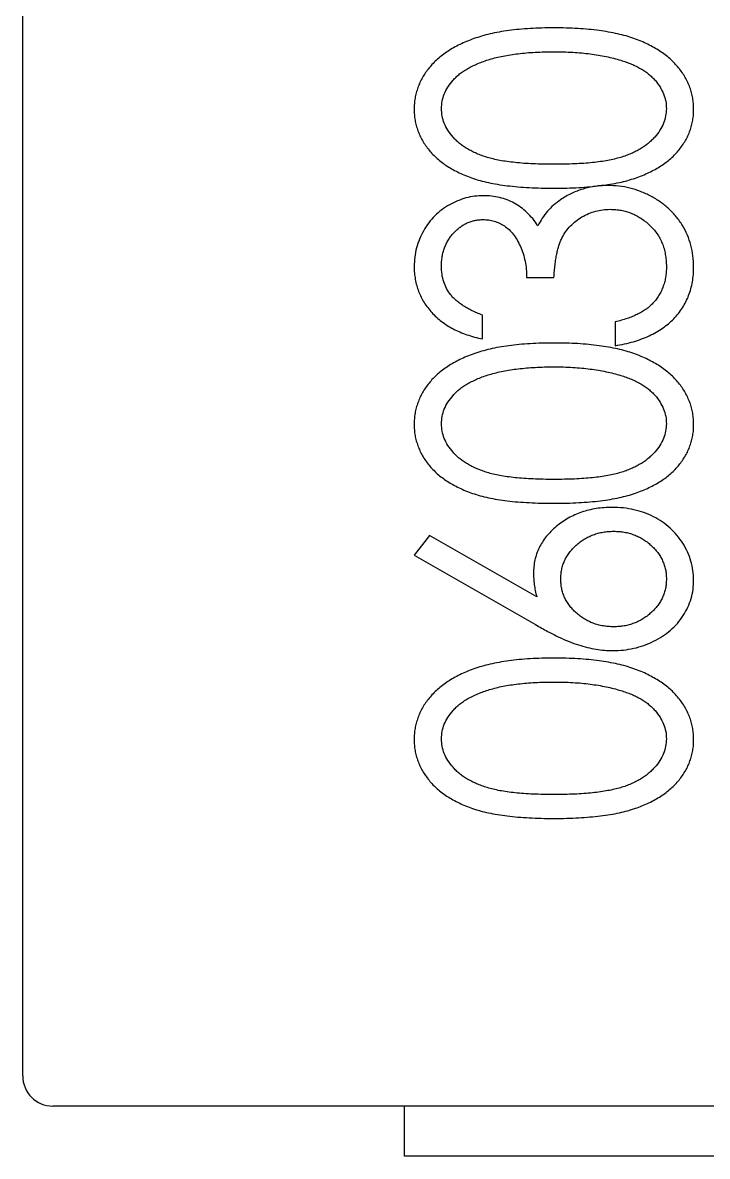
# Model space of a CAD drawing. Header units: inches. Extents: x -190 to 160, y -110 to 38.
# Drawn here: x 63.87 to 67.28, y -44.62 to -38.98 of the extents above; entities that cross this region are included whole.
import ezdxf

# ---------------------------------------------------------------- set-up
doc = ezdxf.new("R2010")
doc.units = ezdxf.units.IN
doc.header["$LTSCALE"] = 1.21
doc.header["$MEASUREMENT"] = 0
doc.layers.get('0').update_dxf_attribs({"linetype": 'CONTINUOUS'})

msp = doc.modelspace()

# ---------------------------------------------------------------- linework, layer by layer
at = {"color": 7, "linetype": 'Continuous'}
for p, q in [((63.8728, -44.2184), (63.8728, -37.7184)), ((66.3805, -40.2481), (66.5162, -40.2481)), ((66.16, -40.5534), (66.16, -40.4347)), ((66.8215, -40.4686), (66.8215, -40.5873)), ((65.8974, -41.5309), (65.8208, -41.6287)), ((66.4306, -41.8359), (65.8974, -41.5309)), ((65.8208, -41.6287), (66.4245, -41.9742)), ((70.5228, -44.3684), (64.0228, -44.3684)), ((65.7728, -44.6184), (65.7728, -44.3684)), ((68.7728, -44.6184), (65.7728, -44.6184))]:
    msp.add_line(p, q, dxfattribs=at)
for centre, radius, start, end in [((66.6247, -38.7329), 1.0652, 277.7189, 278.5905), ((64.0228, -44.2184), 0.15, 180, 270)]:
    msp.add_arc(centre, radius, start, end, dxfattribs=at)
for points, knots in [([(66.5167, -39.0066), (66.4964, -39.0067), (66.4568, -39.0069), (66.3989, -39.0098), (66.3442, -39.0135), (66.2926, -39.0193), (66.2443, -39.027), (66.1992, -39.0362), (66.1573, -39.047), (66.1183, -39.0595), (66.0823, -39.0737), (66.0484, -39.0886), (66.0172, -39.1053), (65.9878, -39.1225), (65.9614, -39.1418), (65.9368, -39.1617), (65.9144, -39.1828), (65.8949, -39.2055), (65.8773, -39.2288), (65.8622, -39.2529), (65.8493, -39.2777), (65.8391, -39.3032), (65.8307, -39.3293), (65.8249, -39.3561), (65.8213, -39.3836), (65.821, -39.4021), (65.8208, -39.4115)], [0, 0, 0, 0, 0.067961, 0.132439, 0.193759, 0.251445, 0.305897, 0.357178, 0.405407, 0.450724, 0.49385, 0.534979, 0.574363, 0.612264, 0.648672, 0.683742, 0.718015, 0.751313, 0.783813, 0.815539, 0.84646, 0.877075, 0.907444, 0.937986, 0.968659, 1, 1, 1, 1]), ([(67.2115, -39.4115), (67.2114, -39.4021), (67.2111, -39.3836), (67.2071, -39.3561), (67.2014, -39.3292), (67.1931, -39.3029), (67.1823, -39.2774), (67.1698, -39.2523), (67.1541, -39.2283), (67.1368, -39.2046), (67.1168, -39.1821), (67.0945, -39.1606), (67.07, -39.1404), (67.0431, -39.1215), (67.0139, -39.1042), (66.9826, -39.0877), (66.9491, -39.0725), (66.9131, -39.0588), (66.8745, -39.0461), (66.8326, -39.0358), (66.7877, -39.0267), (66.7397, -39.0194), (66.6884, -39.0136), (66.634, -39.0094), (66.5763, -39.007), (66.5369, -39.0067), (66.5167, -39.0066)], [0, 0, 0, 0, 0.031376, 0.062122, 0.092697, 0.123382, 0.154144, 0.185364, 0.217283, 0.250057, 0.283587, 0.318103, 0.353399, 0.389917, 0.427861, 0.467289, 0.508194, 0.550985, 0.596072, 0.64428, 0.69527, 0.749445, 0.806902, 0.868017, 0.932259, 1, 1, 1, 1]), ([(65.9565, -39.4078), (65.9572, -39.3955), (65.9588, -39.3709), (65.9699, -39.3345), (65.9887, -39.2997), (66.0095, -39.2719), (66.0296, -39.2507), (66.0471, -39.2353), (66.0669, -39.221), (66.0886, -39.2075), (66.1127, -39.1951), (66.1386, -39.1835), (66.1666, -39.1725), (66.1968, -39.1629), (66.2291, -39.1537), (66.2636, -39.1461), (66.3003, -39.1398), (66.3392, -39.1346), (66.3803, -39.1303), (66.4236, -39.1275), (66.4692, -39.1255), (66.5003, -39.1254), (66.5162, -39.1253)], [0, 0, 0, 0, 0.053215, 0.106865, 0.163668, 0.224514, 0.256806, 0.290515, 0.32566, 0.362707, 0.40166, 0.442873, 0.486117, 0.532099, 0.580687, 0.631787, 0.685525, 0.74244, 0.802221, 0.864898, 0.93094, 1, 1, 1, 1]), ([(66.5162, -39.1253), (66.5321, -39.1254), (66.5634, -39.1254), (66.6094, -39.1278), (66.6537, -39.1307), (66.6961, -39.1357), (66.7368, -39.1413), (66.7756, -39.1489), (66.813, -39.1571), (66.8369, -39.1642), (66.8487, -39.1677)], [0, 0, 0, 0, 0.141769, 0.278949, 0.410811, 0.537615, 0.659351, 0.777204, 0.890306, 1, 1, 1, 1]), ([(66.8487, -39.1677), (66.858, -39.1706), (66.8759, -39.1763), (66.9018, -39.1861), (66.9258, -39.1972), (66.948, -39.2092), (66.9686, -39.2219), (66.9873, -39.2359), (67.0042, -39.2509), (67.0238, -39.2716), (67.0447, -39.2988), (67.0622, -39.3341), (67.0741, -39.3704), (67.0753, -39.3953), (67.0759, -39.4078)], [0, 0, 0, 0, 0.081713, 0.159244, 0.234093, 0.304602, 0.372364, 0.438531, 0.50148, 0.563285, 0.680085, 0.789632, 0.894997, 1, 1, 1, 1]), ([(66.5162, -39.685), (66.4984, -39.6849), (66.4639, -39.6847), (66.414, -39.6831), (66.3674, -39.6806), (66.3242, -39.6765), (66.2844, -39.6719), (66.2478, -39.6662), (66.2148, -39.659), (66.1846, -39.6511), (66.1572, -39.6416), (66.1316, -39.6316), (66.1077, -39.6205), (66.0857, -39.6082), (66.0651, -39.5953), (66.0463, -39.5813), (66.0292, -39.5662), (66.0095, -39.5449), (65.9886, -39.5172), (65.9699, -39.4821), (65.9588, -39.4452), (65.9572, -39.4202), (65.9565, -39.4078)], [0, 0, 0, 0, 0.077044, 0.14952, 0.216704, 0.279443, 0.337729, 0.390911, 0.439926, 0.484367, 0.526062, 0.565635, 0.603702, 0.640073, 0.675055, 0.709014, 0.741863, 0.773861, 0.83465, 0.891739, 0.946073, 1, 1, 1, 1]), ([(67.0759, -39.4078), (67.0751, -39.4202), (67.0736, -39.4451), (67.0621, -39.4817), (67.0437, -39.5171), (67.0226, -39.5449), (67.0026, -39.5661), (66.9854, -39.5813), (66.9667, -39.5956), (66.9461, -39.6085), (66.9241, -39.6208), (66.9001, -39.6318), (66.8747, -39.6423), (66.8471, -39.6512), (66.8171, -39.6593), (66.7839, -39.666), (66.7474, -39.6722), (66.7076, -39.6768), (66.6644, -39.6806), (66.618, -39.6831), (66.5681, -39.6847), (66.5338, -39.6849), (66.5162, -39.685)], [0, 0, 0, 0, 0.053557, 0.108013, 0.164937, 0.226276, 0.258545, 0.2914, 0.325597, 0.360586, 0.396966, 0.435041, 0.474765, 0.516347, 0.560798, 0.609744, 0.663378, 0.721296, 0.783632, 0.851214, 0.923323, 1, 1, 1, 1]), ([(65.8208, -39.4115), (65.821, -39.4207), (65.8213, -39.439), (65.8249, -39.4661), (65.8307, -39.4925), (65.839, -39.5182), (65.8494, -39.5433), (65.8621, -39.5677), (65.8774, -39.5913), (65.8945, -39.6145), (65.9142, -39.6363), (65.9357, -39.6572), (65.9598, -39.6764), (65.9857, -39.6949), (66.0142, -39.7114), (66.0445, -39.7272), (66.0771, -39.7417), (66.1121, -39.7547), (66.15, -39.7665), (66.1915, -39.7765), (66.2366, -39.7849), (66.2854, -39.7917), (66.338, -39.7974), (66.3943, -39.8008), (66.4543, -39.8033), (66.4955, -39.8036), (66.5167, -39.8037)], [0, 0, 0, 0, 0.030945, 0.061518, 0.091671, 0.121949, 0.152208, 0.183061, 0.214485, 0.246775, 0.279837, 0.313271, 0.347727, 0.383362, 0.420281, 0.458447, 0.498508, 0.540093, 0.584294, 0.632034, 0.683467, 0.738718, 0.797919, 0.861387, 0.928636, 1, 1, 1, 1]), ([(66.7838, -39.7861), (66.7881, -39.7855), (66.8075, -39.7824), (66.8408, -39.7759), (66.8826, -39.7661), (66.9208, -39.754), (66.956, -39.7406), (66.9889, -39.7264), (67.0195, -39.7108), (67.0477, -39.6937), (67.0739, -39.6755), (67.0979, -39.6561), (67.1194, -39.6353), (67.1389, -39.6137), (67.1558, -39.5907), (67.1706, -39.5671), (67.1836, -39.543), (67.1935, -39.518), (67.2016, -39.4924), (67.2075, -39.4661), (67.211, -39.439), (67.2114, -39.4207), (67.2115, -39.4115)], [0, 0, 0, 0, 0.020726, 0.094896, 0.163691, 0.227536, 0.287651, 0.345251, 0.400297, 0.453031, 0.504424, 0.553777, 0.601667, 0.648423, 0.694079, 0.738861, 0.782678, 0.825858, 0.868693, 0.911884, 0.955675, 1, 1, 1, 1]), ([(66.5167, -39.8037), (66.5377, -39.8036), (66.5786, -39.8033), (66.6383, -39.8009), (66.6943, -39.797), (66.7371, -39.7924), (66.7611, -39.7893), (66.7678, -39.7884)], [0, 0, 0, 0, 0.250582, 0.487648, 0.711396, 0.91997, 1, 1, 1, 1]), ([(66.7846, -39.7902), (66.7739, -39.7903), (66.7526, -39.7907), (66.7212, -39.7943), (66.6906, -39.7998), (66.6607, -39.8075), (66.6316, -39.8176), (66.6034, -39.83), (66.5757, -39.844), (66.5583, -39.8554), (66.5496, -39.8612)], [0, 0, 0, 0, 0.128702, 0.255959, 0.380234, 0.503224, 0.626943, 0.749781, 0.874355, 1, 1, 1, 1]), ([(67.2115, -40.1962), (67.2109, -40.1775), (67.2098, -40.1407), (67.1986, -40.0872), (67.1815, -40.0363), (67.1569, -39.9888), (67.1262, -39.9449), (67.0893, -39.9057), (67.0466, -39.8714), (66.9989, -39.8427), (66.9477, -39.8195), (66.8946, -39.8023), (66.8399, -39.7923), (66.8031, -39.7909), (66.7846, -39.7902)], [0, 0, 0, 0, 0.085365, 0.167726, 0.248815, 0.330085, 0.411531, 0.492949, 0.575375, 0.660903, 0.746924, 0.83172, 0.915441, 1, 1, 1, 1]), ([(66.1645, -39.841), (66.15, -39.8416), (66.121, -39.8428), (66.0781, -39.8516), (66.0363, -39.8661), (65.9957, -39.8858), (65.9575, -39.9106), (65.923, -39.9405), (65.8928, -39.9754), (65.8673, -40.0145), (65.8468, -40.0566), (65.8318, -40.1008), (65.8224, -40.1467), (65.8213, -40.178), (65.8208, -40.1938)], [0, 0, 0, 0, 0.079683, 0.158785, 0.239272, 0.322312, 0.405678, 0.488497, 0.572, 0.657785, 0.744076, 0.828547, 0.913544, 1, 1, 1, 1]), ([(66.4367, -39.9902), (66.4282, -39.9784), (66.4117, -39.9552), (66.3829, -39.9248), (66.3522, -39.8989), (66.3189, -39.8777), (66.2835, -39.8611), (66.2458, -39.8494), (66.2058, -39.8424), (66.1785, -39.8415), (66.1645, -39.841)], [0, 0, 0, 0, 0.134854, 0.262638, 0.386223, 0.506389, 0.62632, 0.74704, 0.870657, 1, 1, 1, 1]), ([(66.5496, -39.8612), (66.5376, -39.8699), (66.5141, -39.8871), (66.4835, -39.9181), (66.4571, -39.9523), (66.4435, -39.9776), (66.4367, -39.9902)], [0, 0, 0, 0, 0.255047, 0.503699, 0.751386, 1, 1, 1, 1]), ([(66.5162, -40.2481), (66.5169, -40.2372), (66.5183, -40.2162), (66.5215, -40.1858), (66.5254, -40.1576), (66.5301, -40.1316), (66.5358, -40.108), (66.5417, -40.0863), (66.5489, -40.067), (66.5593, -40.0442), (66.5751, -40.0185), (66.5977, -39.9908), (66.6249, -39.9668), (66.6555, -39.9464), (66.6884, -39.9296), (66.7232, -39.9177), (66.7592, -39.9102), (66.7837, -39.9093), (66.796, -39.9089)], [0, 0, 0, 0, 0.066005, 0.127355, 0.185182, 0.238508, 0.287449, 0.332514, 0.37417, 0.412485, 0.484538, 0.556011, 0.628413, 0.703226, 0.778142, 0.851769, 0.925452, 1, 1, 1, 1]), ([(66.796, -39.9089), (66.8052, -39.9092), (66.8234, -39.9098), (66.8503, -39.9132), (66.8764, -39.9192), (66.9013, -39.9282), (66.9257, -39.9389), (66.9488, -39.9527), (66.9711, -39.9686), (66.9925, -39.9867), (67.0119, -40.007), (67.0291, -40.029), (67.0438, -40.0525), (67.0553, -40.0779), (67.0649, -40.1046), (67.0709, -40.133), (67.0752, -40.163), (67.0756, -40.1835), (67.0759, -40.194)], [0, 0, 0, 0, 0.061815, 0.122273, 0.182036, 0.241182, 0.300438, 0.36031, 0.421596, 0.484768, 0.548171, 0.609926, 0.67204, 0.734197, 0.797097, 0.862201, 0.929288, 1, 1, 1, 1]), ([(65.9565, -40.1924), (65.9567, -40.1842), (65.9571, -40.1681), (65.9601, -40.1444), (65.9648, -40.1219), (65.9715, -40.1004), (65.9802, -40.08), (65.991, -40.0608), (66.0033, -40.0424), (66.0179, -40.0257), (66.0335, -40.0103), (66.0499, -39.9967), (66.0672, -39.9853), (66.0851, -39.9758), (66.1039, -39.9688), (66.1233, -39.9637), (66.1434, -39.9604), (66.1571, -39.96), (66.164, -39.9598)], [0, 0, 0, 0, 0.071086, 0.139569, 0.205919, 0.269925, 0.3339, 0.396798, 0.460554, 0.524996, 0.588177, 0.649484, 0.709, 0.766726, 0.824734, 0.881599, 0.940356, 1, 1, 1, 1]), ([(66.164, -39.9598), (66.1734, -39.9601), (66.192, -39.9607), (66.2192, -39.9671), (66.2454, -39.977), (66.2704, -39.9911), (66.2937, -40.0096), (66.3149, -40.0328), (66.3336, -40.061), (66.35, -40.0934), (66.3638, -40.1289), (66.3731, -40.1671), (66.3796, -40.2069), (66.3802, -40.2342), (66.3805, -40.2481)], [0, 0, 0, 0, 0.07006, 0.139018, 0.207486, 0.278655, 0.351886, 0.428902, 0.512495, 0.603635, 0.699661, 0.796273, 0.896355, 1, 1, 1, 1]), ([(65.8208, -40.1938), (65.821, -40.2046), (65.8215, -40.226), (65.8259, -40.2574), (65.8328, -40.2879), (65.8423, -40.3172), (65.8548, -40.3453), (65.8701, -40.3723), (65.8878, -40.3984), (65.9086, -40.4229), (65.9315, -40.4464), (65.9575, -40.4674), (65.9853, -40.487), (66.0157, -40.5041), (66.0484, -40.5195), (66.0834, -40.533), (66.1208, -40.5445), (66.1467, -40.5504), (66.16, -40.5534)], [0, 0, 0, 0, 0.060041, 0.119082, 0.176578, 0.23349, 0.290507, 0.347534, 0.405908, 0.465594, 0.526442, 0.588268, 0.651151, 0.715679, 0.782548, 0.852132, 0.924147, 1, 1, 1, 1]), ([(66.16, -40.4347), (66.151, -40.4312), (66.1337, -40.4245), (66.1089, -40.4134), (66.0864, -40.4014), (66.0655, -40.3893), (66.0469, -40.3764), (66.0301, -40.363), (66.0156, -40.3489), (65.9986, -40.3296), (65.9815, -40.3034), (65.9671, -40.2687), (65.958, -40.2315), (65.957, -40.2057), (65.9565, -40.1924)], [0, 0, 0, 0, 0.084552, 0.163976, 0.238834, 0.309315, 0.376459, 0.438453, 0.497902, 0.554721, 0.664388, 0.772518, 0.883713, 1, 1, 1, 1]), ([(66.8215, -40.5873), (66.837, -40.5845), (66.8673, -40.579), (66.9111, -40.5678), (66.9518, -40.5544), (66.9898, -40.5387), (67.0248, -40.5207), (67.057, -40.5005), (67.0864, -40.4782), (67.1127, -40.4535), (67.136, -40.427), (67.1564, -40.3987), (67.1733, -40.3687), (67.1872, -40.3372), (67.1981, -40.3042), (67.2061, -40.2696), (67.2106, -40.2334), (67.2112, -40.2087), (67.2115, -40.1962)], [0, 0, 0, 0, 0.078079, 0.151819, 0.22248, 0.289459, 0.354136, 0.416374, 0.47666, 0.535825, 0.593847, 0.650659, 0.707225, 0.763393, 0.82028, 0.878393, 0.938093, 1, 1, 1, 1]), ([(67.0759, -40.194), (67.0757, -40.2033), (67.0754, -40.2215), (67.0717, -40.2481), (67.0664, -40.2735), (67.0581, -40.2974), (67.0486, -40.3204), (67.0359, -40.3419), (67.0213, -40.3622), (67.01, -40.3746), (67.0043, -40.3809)], [0, 0, 0, 0, 0.135611, 0.265757, 0.391324, 0.513761, 0.634589, 0.755451, 0.876527, 1, 1, 1, 1]), ([(67.0043, -40.3809), (66.9994, -40.3855), (66.9891, -40.3953), (66.9716, -40.4084), (66.9518, -40.4206), (66.93, -40.4319), (66.9061, -40.4427), (66.8797, -40.4519), (66.8515, -40.4611), (66.8316, -40.4661), (66.8215, -40.4686)], [0, 0, 0, 0, 0.099603, 0.206494, 0.318976, 0.438505, 0.565647, 0.701638, 0.846574, 1, 1, 1, 1]), ([(66.5167, -40.5737), (66.4964, -40.5738), (66.4568, -40.5741), (66.3989, -40.577), (66.3442, -40.5807), (66.2926, -40.5865), (66.2443, -40.5942), (66.1992, -40.6034), (66.1573, -40.6142), (66.1183, -40.6266), (66.0823, -40.6408), (66.0484, -40.6558), (66.0172, -40.6724), (65.9878, -40.6896), (65.9614, -40.709), (65.9368, -40.7288), (65.9144, -40.7499), (65.8949, -40.7726), (65.8773, -40.7959), (65.8622, -40.8201), (65.8493, -40.8448), (65.8391, -40.8704), (65.8307, -40.8964), (65.8249, -40.9233), (65.8213, -40.9507), (65.821, -40.9693), (65.8208, -40.9787)], [0, 0, 0, 0, 0.067961, 0.132439, 0.193759, 0.251445, 0.305897, 0.357178, 0.405407, 0.450724, 0.49385, 0.534979, 0.574363, 0.612264, 0.648672, 0.683742, 0.718015, 0.751313, 0.783813, 0.815539, 0.84646, 0.877075, 0.907444, 0.937986, 0.968659, 1, 1, 1, 1]), ([(67.2115, -40.9787), (67.2114, -40.9693), (67.2111, -40.9507), (67.2071, -40.9233), (67.2014, -40.8964), (67.1931, -40.8701), (67.1823, -40.8446), (67.1698, -40.8195), (67.1541, -40.7954), (67.1368, -40.7718), (67.1168, -40.7492), (67.0945, -40.7278), (67.07, -40.7075), (67.0431, -40.6887), (67.0139, -40.6713), (66.9826, -40.6548), (66.9491, -40.6397), (66.9131, -40.6259), (66.8745, -40.6133), (66.8326, -40.6029), (66.7877, -40.5939), (66.7397, -40.5865), (66.6884, -40.5807), (66.634, -40.5765), (66.5763, -40.5742), (66.5369, -40.5739), (66.5167, -40.5737)], [0, 0, 0, 0, 0.031376, 0.062122, 0.092697, 0.123382, 0.154144, 0.185364, 0.217283, 0.250057, 0.283587, 0.318103, 0.353399, 0.389917, 0.427861, 0.467289, 0.508194, 0.550985, 0.596072, 0.64428, 0.69527, 0.749445, 0.806902, 0.868017, 0.932259, 1, 1, 1, 1]), ([(65.9565, -40.975), (65.9572, -40.9627), (65.9588, -40.9381), (65.9699, -40.9017), (65.9887, -40.8668), (66.0095, -40.8391), (66.0296, -40.8179), (66.0471, -40.8025), (66.0669, -40.7882), (66.0886, -40.7746), (66.1127, -40.7622), (66.1386, -40.7506), (66.1666, -40.7396), (66.1968, -40.73), (66.2291, -40.7209), (66.2636, -40.7133), (66.3003, -40.707), (66.3392, -40.7017), (66.3803, -40.6974), (66.4236, -40.6947), (66.4692, -40.6927), (66.5003, -40.6925), (66.5162, -40.6925)], [0, 0, 0, 0, 0.053215, 0.106865, 0.163668, 0.224514, 0.256806, 0.290515, 0.32566, 0.362707, 0.40166, 0.442873, 0.486117, 0.532099, 0.580687, 0.631787, 0.685525, 0.74244, 0.802221, 0.864898, 0.93094, 1, 1, 1, 1]), ([(66.5162, -40.6925), (66.5321, -40.6925), (66.5634, -40.6926), (66.6094, -40.695), (66.6537, -40.6979), (66.6961, -40.7029), (66.7368, -40.7084), (66.7756, -40.7161), (66.813, -40.7243), (66.8369, -40.7314), (66.8487, -40.7349)], [0, 0, 0, 0, 0.141769, 0.278949, 0.410811, 0.537615, 0.659351, 0.777204, 0.890306, 1, 1, 1, 1]), ([(66.8487, -40.7349), (66.858, -40.7378), (66.8759, -40.7435), (66.9018, -40.7533), (66.9258, -40.7643), (66.948, -40.7764), (66.9686, -40.789), (66.9873, -40.803), (67.0042, -40.818), (67.0238, -40.8388), (67.0447, -40.8659), (67.0622, -40.9012), (67.0741, -40.9375), (67.0753, -40.9625), (67.0759, -40.975)], [0, 0, 0, 0, 0.081713, 0.159244, 0.234093, 0.304602, 0.372364, 0.438531, 0.50148, 0.563285, 0.680085, 0.789632, 0.894997, 1, 1, 1, 1]), ([(65.8208, -40.9787), (65.821, -40.9879), (65.8213, -41.0061), (65.8249, -41.0332), (65.8307, -41.0596), (65.839, -41.0853), (65.8494, -41.1104), (65.8621, -41.1349), (65.8774, -41.1584), (65.8945, -41.1816), (65.9142, -41.2034), (65.9357, -41.2244), (65.9598, -41.2436), (65.9857, -41.2621), (66.0142, -41.2785), (66.0445, -41.2943), (66.0771, -41.3089), (66.1121, -41.3219), (66.15, -41.3337), (66.1915, -41.3436), (66.2366, -41.3521), (66.2854, -41.3588), (66.338, -41.3645), (66.3943, -41.3679), (66.4543, -41.3705), (66.4955, -41.3707), (66.5167, -41.3709)], [0, 0, 0, 0, 0.030945, 0.061518, 0.091671, 0.121949, 0.152208, 0.183061, 0.214485, 0.246775, 0.279837, 0.313271, 0.347727, 0.383362, 0.420281, 0.458447, 0.498508, 0.540093, 0.584294, 0.632034, 0.683467, 0.738718, 0.797919, 0.861387, 0.928636, 1, 1, 1, 1]), ([(66.5162, -41.2522), (66.4984, -41.2521), (66.4639, -41.2519), (66.414, -41.2502), (66.3674, -41.2478), (66.3242, -41.2437), (66.2844, -41.2391), (66.2478, -41.2333), (66.2148, -41.2261), (66.1846, -41.2183), (66.1572, -41.2088), (66.1316, -41.1987), (66.1077, -41.1877), (66.0857, -41.1754), (66.0651, -41.1624), (66.0463, -41.1484), (66.0292, -41.1333), (66.0095, -41.112), (65.9886, -41.0844), (65.9699, -41.0492), (65.9588, -41.0124), (65.9572, -40.9874), (65.9565, -40.975)], [0, 0, 0, 0, 0.077044, 0.14952, 0.216704, 0.279443, 0.337729, 0.390911, 0.439926, 0.484367, 0.526062, 0.565635, 0.603702, 0.640073, 0.675055, 0.709014, 0.741863, 0.773861, 0.83465, 0.891739, 0.946073, 1, 1, 1, 1]), ([(67.0759, -40.975), (67.0751, -40.9873), (67.0736, -41.0122), (67.0621, -41.0488), (67.0437, -41.0843), (67.0226, -41.1121), (67.0026, -41.1332), (66.9854, -41.1484), (66.9667, -41.1627), (66.9461, -41.1756), (66.9241, -41.188), (66.9001, -41.1989), (66.8747, -41.2095), (66.8471, -41.2184), (66.8171, -41.2265), (66.7839, -41.2332), (66.7474, -41.2394), (66.7076, -41.244), (66.6644, -41.2477), (66.618, -41.2503), (66.5681, -41.2519), (66.5338, -41.2521), (66.5162, -41.2522)], [0, 0, 0, 0, 0.053557, 0.108013, 0.164937, 0.226276, 0.258545, 0.2914, 0.325597, 0.360586, 0.396966, 0.435041, 0.474765, 0.516347, 0.560798, 0.609744, 0.663378, 0.721296, 0.783632, 0.851214, 0.923323, 1, 1, 1, 1]), ([(66.5167, -41.3709), (66.5377, -41.3707), (66.5786, -41.3705), (66.6383, -41.368), (66.6943, -41.3642), (66.7467, -41.3585), (66.7956, -41.3519), (66.8408, -41.343), (66.8826, -41.3332), (66.9208, -41.3211), (66.956, -41.3077), (66.9889, -41.2935), (67.0195, -41.2779), (67.0477, -41.2608), (67.0739, -41.2426), (67.0979, -41.2233), (67.1194, -41.2025), (67.1389, -41.1808), (67.1558, -41.1579), (67.1706, -41.1343), (67.1836, -41.1102), (67.1935, -41.0851), (67.2016, -41.0595), (67.2075, -41.0332), (67.211, -41.0061), (67.2114, -40.9879), (67.2115, -40.9787)], [0, 0, 0, 0, 0.070859, 0.137895, 0.201166, 0.260145, 0.315467, 0.367313, 0.415402, 0.460031, 0.502053, 0.542316, 0.580795, 0.617657, 0.653582, 0.68808, 0.721557, 0.75424, 0.786154, 0.817458, 0.848087, 0.878271, 0.908213, 0.938405, 0.969016, 1, 1, 1, 1]), ([(66.8063, -41.3912), (66.7928, -41.3916), (66.7662, -41.3923), (66.7271, -41.3963), (66.6897, -41.4043), (66.6537, -41.4143), (66.6197, -41.4282), (66.587, -41.4442), (66.5564, -41.4641), (66.5274, -41.486), (66.501, -41.5103), (66.4778, -41.536), (66.4583, -41.5632), (66.4423, -41.5917), (66.4297, -41.6215), (66.4209, -41.6527), (66.4155, -41.685), (66.4148, -41.7071), (66.4144, -41.7182)], [0, 0, 0, 0, 0.07149, 0.140528, 0.207738, 0.273346, 0.337678, 0.401362, 0.465603, 0.530224, 0.593666, 0.654502, 0.713065, 0.770341, 0.827051, 0.883359, 0.941081, 1, 1, 1, 1]), ([(67.2115, -41.753), (67.2109, -41.7368), (67.2095, -41.7047), (67.1991, -41.6574), (67.1819, -41.6119), (67.1583, -41.5686), (67.1291, -41.5285), (67.0946, -41.493), (67.0555, -41.4621), (67.0119, -41.4365), (66.9646, -41.4161), (66.9142, -41.4019), (66.8612, -41.3928), (66.8248, -41.3918), (66.8063, -41.3912)], [0, 0, 0, 0, 0.079919, 0.159212, 0.238774, 0.320503, 0.402941, 0.484096, 0.565499, 0.648956, 0.734304, 0.819978, 0.908331, 1, 1, 1, 1]), ([(66.5501, -41.7477), (66.5504, -41.7396), (66.551, -41.7237), (66.5543, -41.7002), (66.5606, -41.6777), (66.5687, -41.656), (66.5798, -41.6355), (66.5931, -41.6158), (66.6088, -41.5969), (66.6268, -41.5794), (66.6461, -41.5629), (66.6672, -41.549), (66.689, -41.5369), (66.7119, -41.527), (66.7359, -41.5193), (66.7608, -41.5138), (66.7868, -41.5105), (66.8045, -41.5101), (66.8135, -41.51)], [0, 0, 0, 0, 0.061219, 0.120971, 0.180121, 0.238378, 0.296976, 0.356966, 0.418975, 0.483099, 0.547947, 0.611848, 0.674678, 0.737565, 0.801081, 0.865779, 0.931432, 1, 1, 1, 1]), ([(66.8135, -41.51), (66.8224, -41.5101), (66.8399, -41.5105), (66.8657, -41.5138), (66.8905, -41.5193), (66.9143, -41.5271), (66.9371, -41.5368), (66.9588, -41.5491), (66.9798, -41.5629), (66.9991, -41.5794), (67.0172, -41.5969), (67.0328, -41.6158), (67.0462, -41.6354), (67.0569, -41.6561), (67.0654, -41.6776), (67.0716, -41.7), (67.075, -41.7234), (67.0756, -41.7393), (67.0759, -41.7474)], [0, 0, 0, 0, 0.06812, 0.133321, 0.198232, 0.261316, 0.32441, 0.386857, 0.450969, 0.51603, 0.580365, 0.642578, 0.702766, 0.761243, 0.819937, 0.87863, 0.93858, 1, 1, 1, 1]), ([(66.4144, -41.7182), (66.4146, -41.7275), (66.4151, -41.7465), (66.4181, -41.7754), (66.4231, -41.8055), (66.4281, -41.8256), (66.4306, -41.8359)], [0, 0, 0, 0, 0.233871, 0.477708, 0.732746, 1, 1, 1, 1]), ([(66.8135, -41.9848), (66.8045, -41.9846), (66.7868, -41.9843), (66.7608, -41.981), (66.7359, -41.9755), (66.712, -41.9677), (66.689, -41.9582), (66.6671, -41.9461), (66.6463, -41.9319), (66.6267, -41.9157), (66.6088, -41.8982), (66.5931, -41.8793), (66.5798, -41.8596), (66.5687, -41.8391), (66.5607, -41.8174), (66.5543, -41.7951), (66.551, -41.7716), (66.5504, -41.7557), (66.5501, -41.7477)], [0, 0, 0, 0, 0.068634, 0.134351, 0.199111, 0.262688, 0.325373, 0.388263, 0.452604, 0.517084, 0.581269, 0.643339, 0.703387, 0.762041, 0.820355, 0.878912, 0.938722, 1, 1, 1, 1]), ([(66.8087, -42.1036), (66.8265, -42.103), (66.8618, -42.1019), (66.9137, -42.0928), (66.9641, -42.0785), (67.0121, -42.0582), (67.0568, -42.033), (67.0968, -42.0032), (67.1312, -41.9687), (67.1602, -41.9303), (67.1829, -41.8887), (67.1996, -41.845), (67.2098, -41.7995), (67.211, -41.7686), (67.2115, -41.753)], [0, 0, 0, 0, 0.089802, 0.17803, 0.26529, 0.35386, 0.440567, 0.523722, 0.605107, 0.686032, 0.76589, 0.843689, 0.921303, 1, 1, 1, 1]), ([(67.0759, -41.7474), (67.0756, -41.7554), (67.075, -41.7714), (67.0716, -41.7948), (67.0654, -41.8172), (67.0568, -41.8387), (67.0463, -41.8596), (67.0328, -41.8793), (67.0172, -41.8982), (66.9992, -41.9157), (66.9796, -41.9319), (66.9589, -41.946), (66.9372, -41.9583), (66.9143, -41.9676), (66.8905, -41.9755), (66.8657, -41.981), (66.8399, -41.9843), (66.8224, -41.9846), (66.8135, -41.9848)], [0, 0, 0, 0, 0.061403, 0.121335, 0.180013, 0.23869, 0.297749, 0.357919, 0.420115, 0.484432, 0.549044, 0.613516, 0.675945, 0.738758, 0.801824, 0.866717, 0.931899, 1, 1, 1, 1]), ([(66.4245, -41.9742), (66.4445, -41.9856), (66.4827, -42.0074), (66.5386, -42.0354), (66.5899, -42.0583), (66.6373, -42.0757), (66.6821, -42.088), (66.7253, -42.0968), (66.7673, -42.1024), (66.7951, -42.1032), (66.8087, -42.1036)], [0, 0, 0, 0, 0.168572, 0.321089, 0.457303, 0.578873, 0.690134, 0.796919, 0.900428, 1, 1, 1, 1]), ([(66.5167, -42.1409), (66.4964, -42.141), (66.4568, -42.1412), (66.3989, -42.1441), (66.3442, -42.1478), (66.2926, -42.1536), (66.2443, -42.1613), (66.1992, -42.1705), (66.1573, -42.1813), (66.1183, -42.1938), (66.0823, -42.208), (66.0484, -42.2229), (66.0172, -42.2396), (65.9878, -42.2568), (65.9614, -42.2761), (65.9368, -42.296), (65.9144, -42.3171), (65.8949, -42.3398), (65.8773, -42.363), (65.8622, -42.3872), (65.8493, -42.412), (65.8391, -42.4375), (65.8307, -42.4636), (65.8249, -42.4904), (65.8213, -42.5179), (65.821, -42.5364), (65.8208, -42.5458)], [0, 0, 0, 0, 0.067961, 0.132439, 0.193759, 0.251445, 0.305897, 0.357178, 0.405407, 0.450724, 0.49385, 0.534979, 0.574363, 0.612264, 0.648672, 0.683742, 0.718015, 0.751313, 0.783813, 0.815539, 0.84646, 0.877075, 0.907444, 0.937986, 0.968659, 1, 1, 1, 1]), ([(67.2115, -42.5458), (67.2114, -42.5364), (67.2111, -42.5179), (67.2071, -42.4904), (67.2014, -42.4635), (67.1931, -42.4372), (67.1823, -42.4117), (67.1698, -42.3866), (67.1541, -42.3626), (67.1368, -42.3389), (67.1168, -42.3164), (67.0945, -42.2949), (67.07, -42.2747), (67.0431, -42.2558), (67.0139, -42.2385), (66.9826, -42.222), (66.9491, -42.2068), (66.9131, -42.1931), (66.8745, -42.1804), (66.8326, -42.1701), (66.7877, -42.161), (66.7397, -42.1537), (66.6884, -42.1479), (66.634, -42.1437), (66.5763, -42.1413), (66.5369, -42.141), (66.5167, -42.1409)], [0, 0, 0, 0, 0.031376, 0.062122, 0.092697, 0.123382, 0.154144, 0.185364, 0.217283, 0.250057, 0.283587, 0.318103, 0.353399, 0.389917, 0.427861, 0.467289, 0.508194, 0.550985, 0.596072, 0.64428, 0.69527, 0.749445, 0.806902, 0.868017, 0.932259, 1, 1, 1, 1]), ([(65.9565, -42.5421), (65.9572, -42.5298), (65.9588, -42.5052), (65.9699, -42.4688), (65.9887, -42.434), (66.0095, -42.4062), (66.0296, -42.385), (66.0471, -42.3696), (66.0669, -42.3553), (66.0886, -42.3418), (66.1127, -42.3294), (66.1386, -42.3178), (66.1666, -42.3068), (66.1968, -42.2972), (66.2291, -42.288), (66.2636, -42.2804), (66.3003, -42.2741), (66.3392, -42.2689), (66.3803, -42.2646), (66.4236, -42.2618), (66.4692, -42.2598), (66.5003, -42.2597), (66.5162, -42.2596)], [0, 0, 0, 0, 0.053215, 0.106865, 0.163668, 0.224514, 0.256806, 0.290515, 0.32566, 0.362707, 0.40166, 0.442873, 0.486117, 0.532099, 0.580687, 0.631787, 0.685525, 0.74244, 0.802221, 0.864898, 0.93094, 1, 1, 1, 1]), ([(66.5162, -42.2596), (66.5321, -42.2596), (66.5634, -42.2597), (66.6094, -42.2621), (66.6537, -42.265), (66.6961, -42.27), (66.7368, -42.2756), (66.7756, -42.2832), (66.813, -42.2914), (66.8369, -42.2985), (66.8487, -42.302)], [0, 0, 0, 0, 0.141769, 0.278949, 0.410811, 0.537615, 0.659351, 0.777204, 0.890306, 1, 1, 1, 1]), ([(66.8487, -42.302), (66.858, -42.3049), (66.8759, -42.3106), (66.9018, -42.3204), (66.9258, -42.3315), (66.948, -42.3435), (66.9686, -42.3562), (66.9873, -42.3702), (67.0042, -42.3852), (67.0238, -42.4059), (67.0447, -42.4331), (67.0622, -42.4684), (67.0741, -42.5047), (67.0753, -42.5296), (67.0759, -42.5421)], [0, 0, 0, 0, 0.081713, 0.159244, 0.234093, 0.304602, 0.372364, 0.438531, 0.50148, 0.563285, 0.680085, 0.789632, 0.894997, 1, 1, 1, 1]), ([(65.8208, -42.5458), (65.821, -42.555), (65.8213, -42.5733), (65.8249, -42.6004), (65.8307, -42.6268), (65.839, -42.6525), (65.8494, -42.6776), (65.8621, -42.702), (65.8774, -42.7256), (65.8945, -42.7488), (65.9142, -42.7706), (65.9357, -42.7915), (65.9598, -42.8107), (65.9857, -42.8292), (66.0142, -42.8457), (66.0445, -42.8615), (66.0771, -42.876), (66.1121, -42.889), (66.15, -42.9008), (66.1915, -42.9108), (66.2366, -42.9192), (66.2854, -42.9259), (66.338, -42.9317), (66.3943, -42.9351), (66.4543, -42.9376), (66.4955, -42.9379), (66.5167, -42.938)], [0, 0, 0, 0, 0.030945, 0.061518, 0.091671, 0.121949, 0.152208, 0.183061, 0.214485, 0.246775, 0.279837, 0.313271, 0.347727, 0.383362, 0.420281, 0.458447, 0.498508, 0.540093, 0.584294, 0.632034, 0.683467, 0.738718, 0.797919, 0.861387, 0.928636, 1, 1, 1, 1]), ([(66.5162, -42.8193), (66.4984, -42.8192), (66.4639, -42.819), (66.414, -42.8174), (66.3674, -42.8149), (66.3242, -42.8108), (66.2844, -42.8062), (66.2478, -42.8005), (66.2148, -42.7932), (66.1846, -42.7854), (66.1572, -42.7759), (66.1316, -42.7659), (66.1077, -42.7548), (66.0857, -42.7425), (66.0651, -42.7296), (66.0463, -42.7156), (66.0292, -42.7004), (66.0095, -42.6792), (65.9886, -42.6515), (65.9699, -42.6163), (65.9588, -42.5795), (65.9572, -42.5545), (65.9565, -42.5421)], [0, 0, 0, 0, 0.077044, 0.14952, 0.216704, 0.279443, 0.337729, 0.390911, 0.439926, 0.484367, 0.526062, 0.565635, 0.603702, 0.640073, 0.675055, 0.709014, 0.741863, 0.773861, 0.83465, 0.891739, 0.946073, 1, 1, 1, 1]), ([(67.0759, -42.5421), (67.0751, -42.5545), (67.0736, -42.5794), (67.0621, -42.616), (67.0437, -42.6514), (67.0226, -42.6792), (67.0026, -42.7004), (66.9854, -42.7156), (66.9667, -42.7299), (66.9461, -42.7428), (66.9241, -42.7551), (66.9001, -42.7661), (66.8747, -42.7766), (66.8471, -42.7855), (66.8171, -42.7936), (66.7839, -42.8003), (66.7474, -42.8065), (66.7076, -42.8111), (66.6644, -42.8148), (66.618, -42.8174), (66.5681, -42.819), (66.5338, -42.8192), (66.5162, -42.8193)], [0, 0, 0, 0, 0.053557, 0.108013, 0.164937, 0.226276, 0.258545, 0.2914, 0.325597, 0.360586, 0.396966, 0.435041, 0.474765, 0.516347, 0.560798, 0.609744, 0.663378, 0.721296, 0.783632, 0.851214, 0.923323, 1, 1, 1, 1]), ([(66.5167, -42.938), (66.5377, -42.9379), (66.5786, -42.9376), (66.6383, -42.9352), (66.6943, -42.9313), (66.7467, -42.9257), (66.7956, -42.9191), (66.8408, -42.9102), (66.8826, -42.9004), (66.9208, -42.8883), (66.956, -42.8749), (66.9889, -42.8607), (67.0195, -42.8451), (67.0477, -42.828), (67.0739, -42.8098), (67.0979, -42.7904), (67.1194, -42.7696), (67.1389, -42.7479), (67.1558, -42.725), (67.1706, -42.7014), (67.1836, -42.6773), (67.1935, -42.6523), (67.2016, -42.6267), (67.2075, -42.6004), (67.211, -42.5733), (67.2114, -42.555), (67.2115, -42.5458)], [0, 0, 0, 0, 0.070859, 0.137895, 0.201166, 0.260145, 0.315467, 0.367313, 0.415402, 0.460031, 0.502053, 0.542316, 0.580795, 0.617657, 0.653582, 0.68808, 0.721557, 0.75424, 0.786154, 0.817458, 0.848087, 0.878271, 0.908213, 0.938405, 0.969016, 1, 1, 1, 1])]:
    msp.add_open_spline(points, degree=3, knots=knots, dxfattribs=at)

doc.saveas('drawing.dxf')
